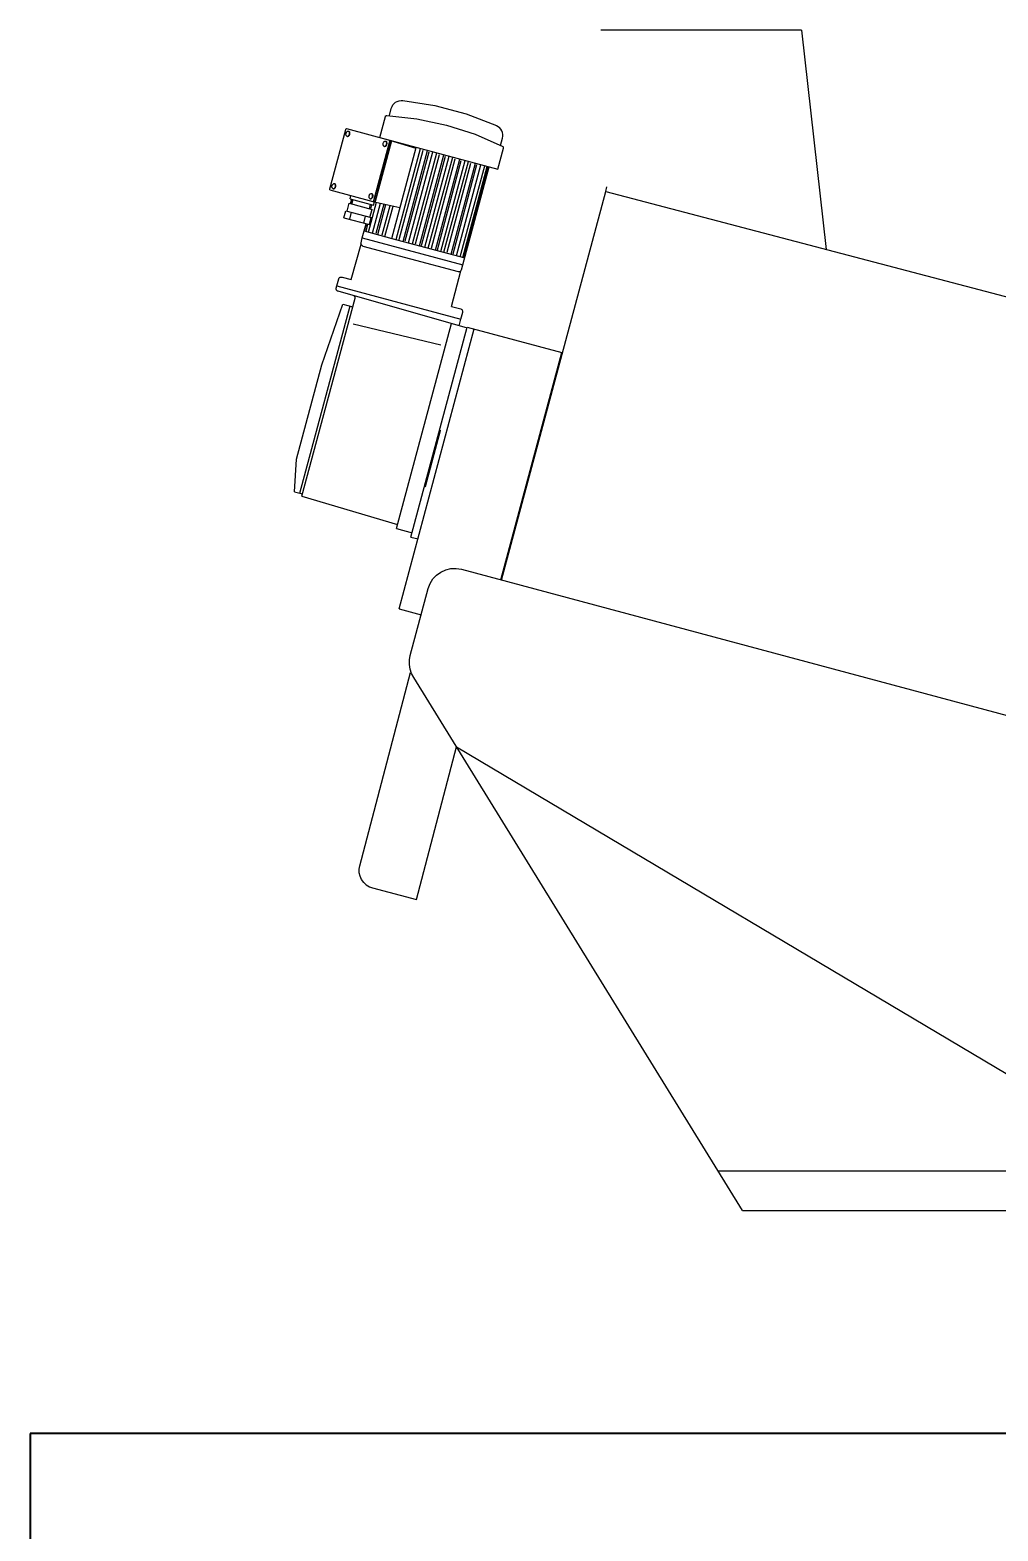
# Model space of a CAD drawing. Extents: x 431547 to 432141, y 118589 to 119430.
# Drawn here: x 431589.36 to 431605.77, y 119109.15 to 119134.6 of the extents above; entities that cross this region are included whole.
import ezdxf

# ---------------------------------------------------------------- set-up
doc = ezdxf.new("R2010")
doc.units = 0
doc.header["$LTSCALE"] = 300
doc.header["$MEASUREMENT"] = 0
doc.layers.add('1', color=7, linetype='CONTINUOUS')
doc.layers.add('К10', color=7, linetype='CONTINUOUS', lineweight=40, true_color=0x006e00)

msp = doc.modelspace()

# ---------------------------------------------------------------- linework, layer by layer
at = {"layer": '1', "ltscale": 0.4}
for q in [(431599.036, 119134.6), (431602.857, 119130.881)]:
    msp.add_line((431602.439, 119134.6), q, dxfattribs=at)
at = {"layer": '1'}
for p, q in [((431595.514, 119133.329), (431595.535, 119133.354)), ((431595.535, 119133.354), (431595.56, 119133.375)), ((431595.56, 119133.375), (431595.588, 119133.391)), ((431595.588, 119133.391), (431595.619, 119133.401)), ((431595.619, 119133.401), (431595.651, 119133.407)), ((431595.651, 119133.407), (431595.684, 119133.406)), ((431595.684, 119133.406), (431596.225, 119133.32)), ((431595.29, 119132.776), (431595.386, 119133.134)), ((431595.386, 119133.134), (431595.388, 119133.139)), ((431595.388, 119133.139), (431595.39, 119133.143)), ((431595.39, 119133.143), (431595.393, 119133.146)), ((431595.393, 119133.146), (431595.397, 119133.148)), ((431595.397, 119133.148), (431595.401, 119133.15)), ((431595.401, 119133.15), (431595.406, 119133.151)), ((431595.406, 119133.151), (431595.41, 119133.152)), ((431595.41, 119133.152), (431595.919, 119133.096)), ((431595.454, 119133.149), (431595.486, 119133.27)), ((431595.486, 119133.27), (431595.498, 119133.301)), ((431595.498, 119133.301), (431595.514, 119133.329)), ((431595.919, 119133.096), (431596.421, 119132.989)), ((431596.225, 119133.32), (431596.755, 119133.178)), ((431596.755, 119133.178), (431597.267, 119132.982)), ((431594.446, 119131.906), (431594.717, 119132.914)), ((431594.717, 119132.917), (431594.718, 119132.919)), ((431594.717, 119132.914), (431594.717, 119132.917)), ((431594.718, 119132.919), (431594.719, 119132.921)), ((431594.718, 119132.835), (431594.719, 119132.843)), ((431594.719, 119132.921), (431594.72, 119132.923)), ((431594.719, 119132.843), (431594.721, 119132.852)), ((431594.72, 119132.923), (431594.721, 119132.925)), ((431594.721, 119132.925), (431594.722, 119132.926)), ((431594.721, 119132.852), (431594.724, 119132.86)), ((431594.722, 119132.926), (431594.723, 119132.927)), ((431594.723, 119132.927), (431594.724, 119132.928)), ((431594.724, 119132.928), (431594.725, 119132.928)), ((431594.724, 119132.86), (431594.728, 119132.867)), ((431594.725, 119132.928), (431595.453, 119132.733)), ((431594.728, 119132.867), (431594.733, 119132.874)), ((431594.733, 119132.874), (431594.738, 119132.879)), ((431594.738, 119132.879), (431594.744, 119132.883)), ((431594.744, 119132.883), (431594.751, 119132.886)), ((431594.751, 119132.886), (431594.757, 119132.887)), ((431594.757, 119132.887), (431594.763, 119132.886)), ((431594.758, 119132.887), (431594.763, 119132.884)), ((431594.763, 119132.886), (431594.769, 119132.883)), ((431594.763, 119132.884), (431594.768, 119132.881)), ((431594.773, 119132.876), (431594.768, 119132.881)), ((431594.769, 119132.883), (431594.774, 119132.879)), ((431594.776, 119132.87), (431594.773, 119132.876)), ((431594.778, 119132.874), (431594.774, 119132.879)), ((431594.778, 119132.863), (431594.776, 119132.87)), ((431594.776, 119132.83), (431594.778, 119132.838)), ((431594.782, 119132.868), (431594.778, 119132.874)), ((431594.779, 119132.855), (431594.778, 119132.863)), ((431594.778, 119132.838), (431594.779, 119132.847)), ((431594.779, 119132.847), (431594.779, 119132.855)), ((431594.784, 119132.86), (431594.782, 119132.868)), ((431594.783, 119132.835), (431594.785, 119132.844)), ((431594.785, 119132.852), (431594.784, 119132.86)), ((431594.785, 119132.844), (431594.785, 119132.852)), ((431596.421, 119132.989), (431596.908, 119132.832)), ((431597.267, 119132.982), (431597.296, 119132.966)), ((431597.296, 119132.966), (431597.321, 119132.945)), ((431597.342, 119132.921), (431597.321, 119132.945)), ((431597.359, 119132.893), (431597.342, 119132.921)), ((431597.37, 119132.862), (431597.359, 119132.893)), ((431597.376, 119132.83), (431597.37, 119132.862)), ((431594.718, 119132.826), (431594.718, 119132.835)), ((431594.72, 119132.819), (431594.718, 119132.826)), ((431594.723, 119132.812), (431594.72, 119132.819)), ((431594.726, 119132.806), (431594.723, 119132.812)), ((431594.726, 119132.806), (431594.731, 119132.801)), ((431594.731, 119132.801), (431594.737, 119132.798)), ((431594.734, 119132.799), (431594.74, 119132.798)), ((431594.737, 119132.798), (431594.743, 119132.796)), ((431594.74, 119132.798), (431594.746, 119132.799)), ((431594.743, 119132.796), (431594.749, 119132.796)), ((431594.746, 119132.799), (431594.753, 119132.801)), ((431594.749, 119132.796), (431594.755, 119132.798)), ((431594.753, 119132.801), (431594.758, 119132.805)), ((431594.755, 119132.798), (431594.762, 119132.801)), ((431594.758, 119132.805), (431594.764, 119132.81)), ((431594.762, 119132.801), (431594.767, 119132.806)), ((431594.764, 119132.81), (431594.769, 119132.816)), ((431594.767, 119132.806), (431594.773, 119132.812)), ((431594.769, 119132.816), (431594.773, 119132.823)), ((431594.773, 119132.823), (431594.776, 119132.83)), ((431594.773, 119132.812), (431594.777, 119132.819)), ((431594.777, 119132.819), (431594.781, 119132.827)), ((431594.781, 119132.827), (431594.783, 119132.835)), ((431595.189, 119131.707), (431595.46, 119132.715)), ((431595.21, 119131.701), (431595.48, 119132.709)), ((431595.221, 119131.699), (431595.49, 119132.706)), ((431595.29, 119132.776), (431597.293, 119132.239)), ((431595.347, 119132.666), (431595.348, 119132.675)), ((431595.347, 119132.658), (431595.347, 119132.666)), ((431595.349, 119132.65), (431595.347, 119132.658)), ((431595.348, 119132.675), (431595.35, 119132.683)), ((431595.352, 119132.643), (431595.349, 119132.65)), ((431595.35, 119132.683), (431595.353, 119132.691)), ((431595.356, 119132.637), (431595.352, 119132.643)), ((431595.353, 119132.691), (431595.357, 119132.699)), ((431595.356, 119132.637), (431595.36, 119132.632)), ((431595.357, 119132.699), (431595.362, 119132.705)), ((431595.36, 119132.632), (431595.366, 119132.629)), ((431595.362, 119132.705), (431595.368, 119132.711)), ((431595.364, 119132.63), (431595.37, 119132.629)), ((431595.366, 119132.629), (431595.372, 119132.628)), ((431595.368, 119132.711), (431595.374, 119132.715)), ((431595.37, 119132.629), (431595.376, 119132.63)), ((431595.372, 119132.628), (431595.378, 119132.628)), ((431595.374, 119132.715), (431595.38, 119132.717)), ((431595.376, 119132.63), (431595.382, 119132.632)), ((431595.378, 119132.628), (431595.385, 119132.629)), ((431595.38, 119132.717), (431595.386, 119132.718)), ((431595.382, 119132.632), (431595.388, 119132.636)), ((431595.385, 119132.629), (431595.391, 119132.633)), ((431595.386, 119132.718), (431595.393, 119132.717)), ((431595.387, 119132.718), (431595.393, 119132.716)), ((431595.388, 119132.636), (431595.393, 119132.641)), ((431595.391, 119132.633), (431595.397, 119132.637)), ((431595.393, 119132.717), (431595.398, 119132.715)), ((431595.393, 119132.716), (431595.398, 119132.712)), ((431595.393, 119132.641), (431595.398, 119132.647)), ((431595.397, 119132.637), (431595.402, 119132.643)), ((431595.398, 119132.715), (431595.403, 119132.711)), ((431595.402, 119132.707), (431595.398, 119132.712)), ((431595.398, 119132.647), (431595.402, 119132.654)), ((431595.405, 119132.701), (431595.402, 119132.707)), ((431595.402, 119132.654), (431595.405, 119132.662)), ((431595.402, 119132.643), (431595.407, 119132.65)), ((431595.408, 119132.706), (431595.403, 119132.711)), ((431595.407, 119132.694), (431595.405, 119132.701)), ((431595.405, 119132.662), (431595.407, 119132.67)), ((431595.408, 119132.686), (431595.407, 119132.694)), ((431595.407, 119132.67), (431595.409, 119132.678)), ((431595.407, 119132.65), (431595.41, 119132.658)), ((431595.411, 119132.699), (431595.408, 119132.706)), ((431595.409, 119132.678), (431595.408, 119132.686)), ((431595.41, 119132.658), (431595.413, 119132.666)), ((431595.413, 119132.692), (431595.411, 119132.699)), ((431595.414, 119132.684), (431595.413, 119132.692)), ((431595.413, 119132.666), (431595.414, 119132.675)), ((431595.414, 119132.675), (431595.414, 119132.684)), ((431595.453, 119132.733), (431595.455, 119132.732)), ((431595.453, 119132.733), (431595.902, 119132.596)), ((431595.455, 119132.732), (431595.456, 119132.731)), ((431595.458, 119132.729), (431595.456, 119132.731)), ((431595.459, 119132.728), (431595.458, 119132.729)), ((431595.46, 119132.725), (431595.459, 119132.728)), ((431595.46, 119132.723), (431595.46, 119132.725)), ((431595.46, 119132.72), (431595.46, 119132.723)), ((431595.46, 119132.718), (431595.46, 119132.72)), ((431595.46, 119132.715), (431595.46, 119132.718)), ((431595.473, 119132.727), (431595.475, 119132.726)), ((431595.475, 119132.726), (431595.477, 119132.725)), ((431595.478, 119132.723), (431595.477, 119132.725)), ((431595.479, 119132.721), (431595.478, 119132.723)), ((431595.48, 119132.719), (431595.479, 119132.721)), ((431595.48, 119132.717), (431595.48, 119132.719)), ((431595.481, 119132.714), (431595.48, 119132.717)), ((431595.48, 119132.712), (431595.481, 119132.714)), ((431595.48, 119132.709), (431595.48, 119132.712)), ((431595.484, 119132.724), (431595.486, 119132.723)), ((431595.486, 119132.723), (431595.487, 119132.722)), ((431595.488, 119132.72), (431595.487, 119132.722)), ((431595.49, 119132.719), (431595.488, 119132.72)), ((431595.49, 119132.716), (431595.49, 119132.719)), ((431595.491, 119132.714), (431595.49, 119132.716)), ((431595.49, 119132.706), (431595.491, 119132.709)), ((431595.491, 119132.711), (431595.491, 119132.714)), ((431595.491, 119132.709), (431595.491, 119132.711)), ((431595.493, 119131.068), (431595.906, 119132.611)), ((431595.568, 119131.049), (431595.981, 119132.592)), ((431596.908, 119132.832), (431597.377, 119132.624)), ((431597.293, 119132.239), (431597.389, 119132.598)), ((431597.338, 119132.644), (431597.37, 119132.766)), ((431597.37, 119132.766), (431597.376, 119132.798)), ((431597.376, 119132.798), (431597.376, 119132.83)), ((431597.377, 119132.624), (431597.381, 119132.622)), ((431597.381, 119132.622), (431597.384, 119132.619)), ((431597.387, 119132.615), (431597.384, 119132.619)), ((431597.388, 119132.611), (431597.387, 119132.615)), ((431597.389, 119132.607), (431597.388, 119132.611)), ((431597.39, 119132.602), (431597.389, 119132.607)), ((431597.389, 119132.598), (431597.39, 119132.602)), ((431595.62, 119131.051), (431596.026, 119132.564)), ((431595.688, 119131.017), (431596.101, 119132.559)), ((431595.721, 119131.024), (431596.126, 119132.537)), ((431595.777, 119130.993), (431596.19, 119132.536)), ((431595.843, 119130.974), (431596.257, 119132.517)), ((431595.896, 119130.976), (431596.301, 119132.489)), ((431595.963, 119130.942), (431596.377, 119132.485)), ((431595.997, 119130.949), (431596.402, 119132.462)), ((431596.053, 119130.918), (431596.466, 119132.461)), ((431596.113, 119130.9), (431596.527, 119132.442)), ((431596.166, 119130.902), (431596.571, 119132.415)), ((431596.233, 119130.868), (431596.647, 119132.41)), ((431596.267, 119130.875), (431596.672, 119132.387)), ((431596.323, 119130.844), (431596.736, 119132.386)), ((431596.379, 119130.831), (431596.792, 119132.373)), ((431596.432, 119130.832), (431596.837, 119132.345)), ((431596.499, 119130.798), (431596.912, 119132.341)), ((431596.533, 119130.805), (431596.938, 119132.318)), ((431596.589, 119130.774), (431597.002, 119132.317)), ((431596.656, 119130.756), (431597.069, 119132.299)), ((431596.698, 119130.745), (431597.112, 119132.288)), ((431596.699, 119130.618), (431597.144, 119132.279)), ((431596.723, 119130.738), (431597.136, 119132.281)), ((431594.445, 119131.9), (431594.446, 119131.902)), ((431594.445, 119131.897), (431594.445, 119131.9)), ((431594.445, 119131.895), (431594.445, 119131.897)), ((431594.445, 119131.893), (431594.445, 119131.895)), ((431594.445, 119131.891), (431594.445, 119131.893)), ((431594.445, 119131.89), (431594.445, 119131.891)), ((431594.446, 119131.889), (431594.445, 119131.89)), ((431594.446, 119131.902), (431594.446, 119131.905)), ((431594.446, 119131.889), (431594.447, 119131.889)), ((431594.447, 119131.889), (431595.175, 119131.695)), ((431594.479, 119131.945), (431594.48, 119131.953)), ((431594.48, 119131.936), (431594.479, 119131.945)), ((431594.48, 119131.953), (431594.482, 119131.962)), ((431594.481, 119131.929), (431594.48, 119131.936)), ((431594.484, 119131.922), (431594.481, 119131.929)), ((431594.482, 119131.962), (431594.485, 119131.97)), ((431594.488, 119131.916), (431594.484, 119131.922)), ((431594.485, 119131.97), (431594.489, 119131.978)), ((431594.488, 119131.916), (431594.493, 119131.911)), ((431594.489, 119131.978), (431594.494, 119131.984)), ((431594.493, 119131.911), (431594.498, 119131.908)), ((431594.494, 119131.984), (431594.5, 119131.989)), ((431594.496, 119131.909), (431594.502, 119131.908)), ((431594.498, 119131.908), (431594.504, 119131.906)), ((431594.5, 119131.989), (431594.506, 119131.993)), ((431594.502, 119131.908), (431594.508, 119131.909)), ((431594.504, 119131.906), (431594.51, 119131.906)), ((431594.506, 119131.993), (431594.512, 119131.996)), ((431594.508, 119131.909), (431594.514, 119131.911)), ((431594.51, 119131.906), (431594.517, 119131.908)), ((431594.512, 119131.996), (431594.519, 119131.997)), ((431594.514, 119131.911), (431594.52, 119131.915)), ((431594.517, 119131.908), (431594.523, 119131.911)), ((431594.519, 119131.997), (431594.525, 119131.994)), ((431594.519, 119131.997), (431594.525, 119131.996)), ((431594.52, 119131.915), (431594.525, 119131.92)), ((431594.523, 119131.911), (431594.529, 119131.916)), ((431594.525, 119131.996), (431594.531, 119131.993)), ((431594.525, 119131.994), (431594.53, 119131.991)), ((431594.525, 119131.92), (431594.53, 119131.926)), ((431594.529, 119131.916), (431594.534, 119131.922)), ((431594.534, 119131.986), (431594.53, 119131.991)), ((431594.53, 119131.926), (431594.534, 119131.933)), ((431594.531, 119131.993), (431594.536, 119131.99)), ((431594.537, 119131.98), (431594.534, 119131.986)), ((431594.534, 119131.933), (431594.538, 119131.94)), ((431594.534, 119131.922), (431594.539, 119131.929)), ((431594.54, 119131.984), (431594.536, 119131.99)), ((431594.54, 119131.973), (431594.537, 119131.98)), ((431594.538, 119131.94), (431594.54, 119131.949)), ((431594.539, 119131.929), (431594.542, 119131.937)), ((431594.543, 119131.978), (431594.54, 119131.984)), ((431594.541, 119131.965), (431594.54, 119131.973)), ((431594.54, 119131.949), (431594.541, 119131.957)), ((431594.541, 119131.957), (431594.541, 119131.965)), ((431594.542, 119131.937), (431594.545, 119131.945)), ((431594.546, 119131.97), (431594.543, 119131.978)), ((431594.545, 119131.945), (431594.546, 119131.954)), ((431594.547, 119131.962), (431594.546, 119131.97)), ((431594.546, 119131.954), (431594.547, 119131.962)), ((431595.124, 119131.815), (431595.129, 119131.821)), ((431595.129, 119131.821), (431595.135, 119131.825)), ((431595.135, 119131.825), (431595.142, 119131.827)), ((431595.142, 119131.827), (431595.148, 119131.828)), ((431595.148, 119131.828), (431595.154, 119131.827)), ((431595.149, 119131.828), (431595.154, 119131.826)), ((431595.154, 119131.827), (431595.16, 119131.825)), ((431595.154, 119131.826), (431595.159, 119131.822)), ((431595.163, 119131.817), (431595.159, 119131.822)), ((431595.16, 119131.825), (431595.165, 119131.821)), ((431595.169, 119131.816), (431595.165, 119131.821)), ((431597.352, 119125.273), (431599.121, 119131.865)), ((431599.121, 119131.865), (431599.142, 119131.94)), ((431599.121, 119131.865), (431616.034, 119127.41)), ((431594.738, 119131.529), (431594.774, 119131.663)), ((431594.774, 119131.663), (431595.16, 119131.559)), ((431594.787, 119131.739), (431594.802, 119131.795)), ((431594.787, 119131.739), (431595.187, 119131.632)), ((431594.796, 119131.657), (431594.816, 119131.731)), ((431594.819, 119131.651), (431594.839, 119131.725)), ((431595.101, 119131.173), (431595.236, 119131.68)), ((431595.109, 119131.785), (431595.111, 119131.793)), ((431595.109, 119131.776), (431595.109, 119131.785)), ((431595.109, 119131.768), (431595.109, 119131.776)), ((431595.111, 119131.76), (431595.109, 119131.768)), ((431595.111, 119131.793), (431595.114, 119131.801)), ((431595.113, 119131.753), (431595.111, 119131.76)), ((431595.117, 119131.747), (431595.113, 119131.753)), ((431595.114, 119131.801), (431595.119, 119131.809)), ((431595.115, 119131.571), (431595.135, 119131.645)), ((431595.117, 119131.747), (431595.122, 119131.742)), ((431595.119, 119131.809), (431595.124, 119131.815)), ((431595.122, 119131.742), (431595.127, 119131.739)), ((431595.125, 119131.74), (431595.131, 119131.74)), ((431595.127, 119131.739), (431595.133, 119131.738)), ((431595.131, 119131.74), (431595.137, 119131.74)), ((431595.133, 119131.738), (431595.14, 119131.738)), ((431595.137, 119131.74), (431595.143, 119131.742)), ((431595.138, 119131.565), (431595.157, 119131.639)), ((431595.14, 119131.738), (431595.146, 119131.739)), ((431595.143, 119131.742), (431595.149, 119131.746)), ((431595.146, 119131.739), (431595.152, 119131.743)), ((431595.149, 119131.746), (431595.155, 119131.751)), ((431595.152, 119131.743), (431595.158, 119131.747)), ((431595.155, 119131.751), (431595.16, 119131.757)), ((431595.158, 119131.747), (431595.164, 119131.753)), ((431595.16, 119131.757), (431595.164, 119131.764)), ((431595.167, 119131.811), (431595.163, 119131.817)), ((431595.164, 119131.764), (431595.167, 119131.772)), ((431595.164, 119131.753), (431595.168, 119131.76)), ((431595.169, 119131.804), (431595.167, 119131.811)), ((431595.167, 119131.772), (431595.169, 119131.78)), ((431595.168, 119131.76), (431595.172, 119131.768)), ((431595.168, 119131.155), (431595.304, 119131.665)), ((431595.173, 119131.809), (431595.169, 119131.816)), ((431595.17, 119131.796), (431595.169, 119131.804)), ((431595.169, 119131.78), (431595.17, 119131.788)), ((431595.17, 119131.788), (431595.17, 119131.796)), ((431595.172, 119131.768), (431595.174, 119131.776)), ((431595.175, 119131.802), (431595.173, 119131.809)), ((431595.174, 119131.776), (431595.176, 119131.785)), ((431595.176, 119131.794), (431595.175, 119131.802)), ((431595.175, 119131.695), (431595.177, 119131.694)), ((431595.175, 119131.695), (431595.632, 119131.589)), ((431595.176, 119131.785), (431595.176, 119131.794)), ((431595.177, 119131.694), (431595.179, 119131.694)), ((431595.179, 119131.694), (431595.181, 119131.695)), ((431595.181, 119131.695), (431595.182, 119131.696)), ((431595.182, 119131.696), (431595.184, 119131.698)), ((431595.184, 119131.698), (431595.186, 119131.7)), ((431595.186, 119131.7), (431595.187, 119131.702)), ((431595.187, 119131.702), (431595.188, 119131.704)), ((431595.187, 119131.632), (431595.202, 119131.687)), ((431595.188, 119131.704), (431595.189, 119131.707)), ((431595.196, 119131.689), (431595.198, 119131.689)), ((431595.198, 119131.689), (431595.2, 119131.689)), ((431595.2, 119131.689), (431595.202, 119131.69)), ((431595.202, 119131.69), (431595.203, 119131.691)), ((431595.203, 119131.691), (431595.205, 119131.692)), ((431595.205, 119131.692), (431595.207, 119131.694)), ((431595.207, 119131.694), (431595.208, 119131.696)), ((431595.207, 119131.687), (431595.208, 119131.687)), ((431595.208, 119131.696), (431595.209, 119131.698)), ((431595.208, 119131.687), (431595.21, 119131.687)), ((431595.209, 119131.698), (431595.21, 119131.701)), ((431595.21, 119131.687), (431595.212, 119131.688)), ((431595.212, 119131.688), (431595.214, 119131.689)), ((431595.214, 119131.689), (431595.216, 119131.69)), ((431595.216, 119131.69), (431595.218, 119131.692)), ((431595.218, 119131.692), (431595.219, 119131.694)), ((431595.219, 119131.694), (431595.22, 119131.697)), ((431595.22, 119131.697), (431595.221, 119131.699)), ((431595.232, 119131.154), (431595.365, 119131.651)), ((431595.257, 119131.131), (431595.395, 119131.644)), ((431595.333, 119131.127), (431595.467, 119131.627)), ((431595.377, 119131.099), (431595.516, 119131.616)), ((431594.684, 119131.417), (431594.716, 119131.535)), ((431594.684, 119131.417), (431595.114, 119131.301)), ((431594.716, 119131.535), (431595.146, 119131.42)), ((431594.781, 119131.391), (431594.813, 119131.509)), ((431594.994, 119131.075), (431595.058, 119131.316)), ((431595.018, 119131.327), (431595.05, 119131.446)), ((431595.033, 119131.191), (431595.066, 119131.314)), ((431595.114, 119131.301), (431595.146, 119131.42)), ((431595.124, 119131.426), (431595.16, 119131.559)), ((431594.973, 119130.991), (431594.994, 119131.075)), ((431594.994, 119131.075), (431596.699, 119130.618)), ((431595.025, 119131.193), (431595.493, 119131.068)), ((431595.058, 119131.185), (431595.091, 119131.308)), ((431595.493, 119131.068), (431596.731, 119130.736)), ((431594.806, 119130.37), (431594.974, 119130.968)), ((431594.972, 119130.983), (431594.973, 119130.991)), ((431594.973, 119130.974), (431594.972, 119130.983)), ((431594.975, 119130.965), (431594.973, 119130.974)), ((431594.979, 119130.957), (431594.975, 119130.965)), ((431594.984, 119130.95), (431594.979, 119130.957)), ((431594.984, 119130.95), (431594.99, 119130.944)), ((431594.99, 119130.944), (431594.998, 119130.939)), ((431594.998, 119130.939), (431595.006, 119130.936)), ((431595.006, 119130.936), (431596.619, 119130.504)), ((431596.675, 119130.535), (431596.699, 119130.618)), ((431594.561, 119130.261), (431594.596, 119130.38)), ((431594.596, 119130.38), (431594.599, 119130.388)), ((431594.599, 119130.388), (431594.604, 119130.395)), ((431594.604, 119130.395), (431594.61, 119130.402)), ((431594.61, 119130.402), (431594.618, 119130.407)), ((431594.618, 119130.407), (431594.626, 119130.41)), ((431594.626, 119130.41), (431594.634, 119130.412)), ((431594.634, 119130.412), (431594.643, 119130.412)), ((431594.643, 119130.412), (431594.652, 119130.411)), ((431594.652, 119130.411), (431594.806, 119130.37)), ((431596.509, 119129.914), (431596.663, 119130.516)), ((431596.619, 119130.504), (431596.628, 119130.503)), ((431596.628, 119130.503), (431596.636, 119130.503)), ((431596.636, 119130.503), (431596.645, 119130.505)), ((431596.645, 119130.505), (431596.653, 119130.508)), ((431596.653, 119130.508), (431596.661, 119130.513)), ((431596.661, 119130.513), (431596.667, 119130.52)), ((431596.667, 119130.52), (431596.672, 119130.527)), ((431596.672, 119130.527), (431596.675, 119130.535)), ((431593.971, 119126.696), (431594.871, 119130.054)), ((431594.55, 119130.217), (431594.551, 119130.224)), ((431594.55, 119130.209), (431594.55, 119130.217)), ((431594.552, 119130.202), (431594.55, 119130.209)), ((431594.551, 119130.224), (431594.561, 119130.261)), ((431594.555, 119130.195), (431594.552, 119130.202)), ((431594.559, 119130.189), (431594.555, 119130.195)), ((431594.559, 119130.189), (431594.564, 119130.184)), ((431594.561, 119130.261), (431596.667, 119129.696)), ((431594.564, 119130.184), (431594.571, 119130.18)), ((431594.571, 119130.18), (431594.577, 119130.177)), ((431594.577, 119130.177), (431596.77, 119129.548)), ((431594.844, 119130.1), (431594.851, 119130.098)), ((431594.851, 119130.098), (431594.858, 119130.094)), ((431594.858, 119130.094), (431594.863, 119130.089)), ((431594.867, 119130.082), (431594.863, 119130.089)), ((431594.87, 119130.076), (431594.867, 119130.082)), ((431594.872, 119130.068), (431594.87, 119130.076)), ((431594.871, 119130.054), (431594.872, 119130.061)), ((431594.872, 119130.061), (431594.872, 119130.068)), ((431593.937, 119126.746), (431594.788, 119129.921)), ((431594.309, 119128.921), (431594.662, 119129.954)), ((431594.662, 119129.954), (431594.832, 119129.909)), ((431596.509, 119129.914), (431596.663, 119129.872)), ((431596.663, 119129.872), (431596.671, 119129.869)), ((431596.667, 119129.696), (431596.696, 119129.817)), ((431596.671, 119129.869), (431596.679, 119129.864)), ((431596.679, 119129.864), (431596.685, 119129.858)), ((431596.691, 119129.851), (431596.685, 119129.858)), ((431596.694, 119129.843), (431596.691, 119129.851)), ((431596.697, 119129.835), (431596.694, 119129.843)), ((431596.696, 119129.817), (431596.697, 119129.826)), ((431596.697, 119129.826), (431596.697, 119129.835)), ((431594.841, 119129.619), (431596.323, 119129.264)), ((431595.573, 119126.149), (431596.505, 119129.624)), ((431595.621, 119124.785), (431596.893, 119129.531)), ((431595.82, 119126.003), (431596.774, 119129.563)), ((431596.637, 119129.584), (431596.667, 119129.696)), ((431596.774, 119129.563), (431598.376, 119129.134)), ((431597.343, 119125.278), (431598.376, 119129.134)), ((431593.881, 119127.324), (431594.309, 119128.921)), ((431596.066, 119126.86), (431596.32, 119127.809)), ((431596.305, 119127.813), (431596.32, 119127.809)), ((431593.846, 119126.771), (431593.881, 119127.324)), ((431593.846, 119126.771), (431593.937, 119126.746)), ((431593.937, 119126.746), (431593.982, 119126.735)), ((431596.051, 119126.864), (431596.066, 119126.86)), ((431593.971, 119126.696), (431595.591, 119126.216)), ((431595.573, 119126.149), (431595.84, 119126.077)), ((431595.82, 119126.003), (431595.939, 119125.972)), ((431596.408, 119125.448), (431596.496, 119125.468)), ((431596.496, 119125.468), (431596.586, 119125.471)), ((431596.586, 119125.471), (431596.675, 119125.456)), ((431596.111, 119125.131), (431596.143, 119125.215)), ((431596.143, 119125.215), (431596.191, 119125.292)), ((431596.191, 119125.292), (431596.252, 119125.358)), ((431596.252, 119125.358), (431596.326, 119125.41)), ((431596.326, 119125.41), (431596.408, 119125.448)), ((431596.675, 119125.456), (431602.976, 119123.768)), ((431595.807, 119123.997), (431596.111, 119125.131)), ((431595.621, 119124.785), (431595.992, 119124.686)), ((431595.794, 119123.92), (431595.807, 119123.997)), ((431594.951, 119120.429), (431595.811, 119123.709)), ((431595.793, 119123.842), (431595.794, 119123.92)), ((431595.806, 119123.765), (431595.793, 119123.842)), ((431595.831, 119123.691), (431595.806, 119123.765)), ((431595.869, 119123.622), (431595.831, 119123.691)), ((431602.976, 119123.768), (431620.865, 119118.975)), ((431601.44, 119114.582), (431595.869, 119123.622)), ((431595.912, 119119.858), (431596.594, 119122.446)), ((431596.594, 119122.446), (431608.382, 119115.434)), ((431594.942, 119120.37), (431594.951, 119120.429)), ((431594.944, 119120.309), (431594.942, 119120.37)), ((431594.958, 119120.251), (431594.944, 119120.309)), ((431594.983, 119120.196), (431594.958, 119120.251)), ((431595.018, 119120.147), (431594.983, 119120.196)), ((431595.018, 119120.147), (431595.062, 119120.106)), ((431595.062, 119120.106), (431595.114, 119120.075)), ((431595.114, 119120.075), (431595.17, 119120.054)), ((431595.17, 119120.054), (431595.912, 119119.858)), ((431601.024, 119115.257), (431627.775, 119115.257)), ((431601.44, 119114.582), (431627.775, 119114.582))]:
    msp.add_line(p, q, dxfattribs=at)
at = {"layer": 'К10', "ltscale": 0.4}
for p, q in [((431626.238, 119110.802), (431589.362, 119110.802)), ((431589.362, 119110.802), (431589.362, 119038.425))]:
    msp.add_line(p, q, dxfattribs=at)

doc.saveas('drawing.dxf')
